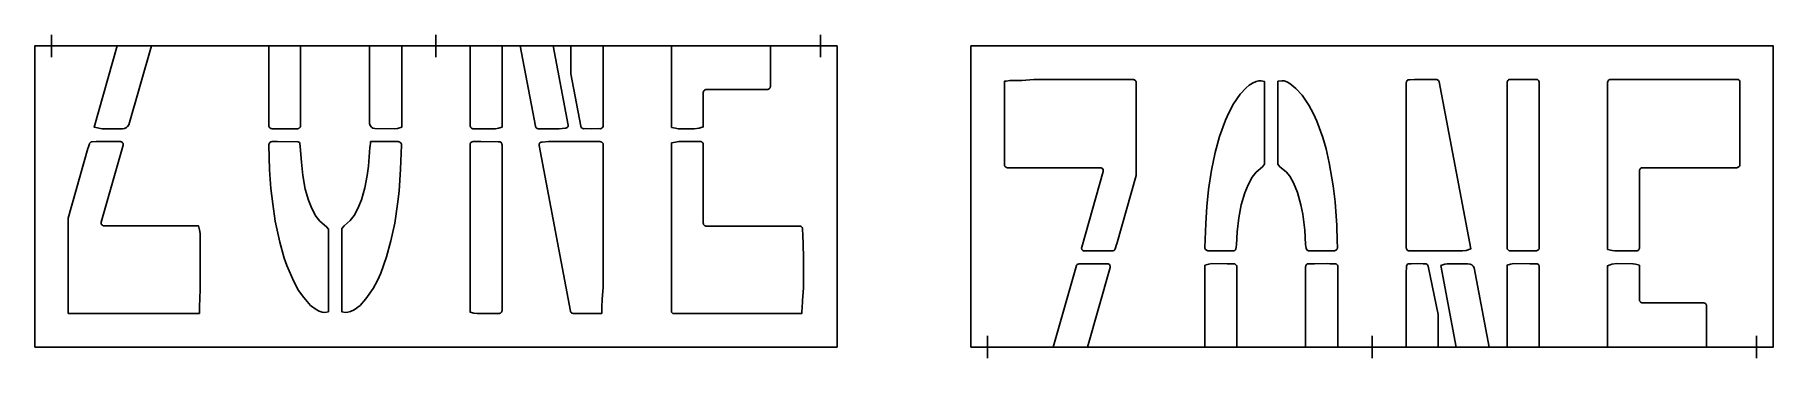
# Model space of a CAD drawing. Header units: inches. Extents: x 0 to 156, y -1 to 28.
import ezdxf

# ---------------------------------------------------------------- set-up
doc = ezdxf.new("R2010")
doc.units = ezdxf.units.IN
doc.header["$MEASUREMENT"] = 0
doc.layers.add('CUT', color=1, linetype='Continuous')
doc.layers.add('REG', color=5, linetype='Continuous')

msp = doc.modelspace()

# ---------------------------------------------------------------- linework, layer by layer
at = {"layer": 'CUT'}
for points in [[(8.44, 19.92), (8.31, 19.77), (8.22, 19.69), (8.06, 19.61), (7.87, 19.58), (6.06, 19.57), (5.32, 19.73), (7.39, 27), (10.46, 27)], [(21.06, 19.7), (21.03, 19.74), (21.01, 19.79), (21.01, 19.84), (21.01, 27), (23.86, 27), (23.86, 20.3), (23.85, 20.21), (23.85, 19.82), (23.84, 19.77), (23.82, 19.73), (23.79, 19.69), (23.77, 19.66), (23.74, 19.63), (23.7, 19.61), (23.65, 19.59), (23.61, 19.58), (23.01, 19.58), (22.05, 19.57), (21.73, 19.58), (21.28, 19.58), (21.23, 19.59), (21.18, 19.6), (21.13, 19.62), (21.09, 19.66)], [(32.93, 19.71), (32.56, 19.61), (32.28, 19.58), (30.53, 19.59), (30.35, 19.63), (30.21, 19.72), (30.11, 19.86), (30.04, 20.04), (30.04, 27), (32.93, 27)], [(41.93, 19.72), (41.61, 19.62), (41.33, 19.58), (39.89, 19.58), (39.32, 19.58), (39.28, 19.58), (39.24, 19.6), (39.2, 19.62), (39.16, 19.65), (39.13, 19.68), (39.11, 19.72), (39.09, 19.76), (39.08, 19.8), (39.07, 19.85), (39.07, 27), (41.93, 27)], [(44.96, 19.71), (44.93, 19.76), (44.92, 19.8), (43.56, 27), (46.52, 27), (47.86, 19.91), (47.86, 19.86), (47.85, 19.81), (47.83, 19.76), (47.8, 19.72), (47.77, 19.68), (47.72, 19.65), (47.68, 19.63), (47.59, 19.62), (47.05, 19.57), (45.79, 19.58), (45.21, 19.57), (45.16, 19.58), (45.11, 19.59), (45.06, 19.61), (45.02, 19.64), (44.99, 19.67)], [(51.01, 20.31), (50.99, 19.99), (51, 19.84), (50.99, 19.77), (50.95, 19.7), (50.9, 19.64), (50.84, 19.6), (50.77, 19.58), (50.59, 19.59), (49.93, 19.57), (49.45, 19.59), (49.25, 19.58), (49.18, 19.59), (49.12, 19.62), (49.07, 19.66), (49.02, 19.72), (49, 19.76), (48.99, 19.8), (48.11, 24.5), (48.11, 27), (51.01, 27)], [(66.01, 23.36), (66, 23.29), (65.99, 23.25), (65.97, 23.21), (65.94, 23.18), (65.91, 23.15), (65.84, 23.11), (65.79, 23.1), (65.76, 23.09), (60.27, 23.09), (60.21, 23.09), (60.16, 23.07), (60.09, 23.03), (60.04, 22.97), (60.01, 22.91), (59.99, 22.83), (59.99, 19.74), (59.62, 19.62), (59.18, 19.57), (57.73, 19.58), (57.5, 19.62), (57.14, 19.7), (57.14, 27), (66.01, 27)], [(87.5, 23.89), (88.58, 23.91), (89.64, 24), (97.98, 24), (98.07, 23.99), (98.55, 23.99), (98.6, 23.99), (98.65, 23.97), (98.7, 23.95), (98.75, 23.91), (98.78, 23.87), (98.8, 23.83), (98.82, 23.79), (98.83, 23.75), (98.83, 23.71), (98.83, 15.37), (97.1, 9.27), (97.07, 9.19), (96.95, 8.8), (96.93, 8.76), (96.91, 8.73), (96.88, 8.7), (96.85, 8.67), (96.81, 8.65), (96.77, 8.63), (96.7, 8.62), (94.18, 8.62), (94.14, 8.63), (94.1, 8.64), (94.06, 8.66), (94.02, 8.69), (93.99, 8.72), (93.97, 8.76), (93.95, 8.8), (93.94, 8.84), (93.94, 8.9), (93.95, 8.95), (95.87, 15.75), (95.88, 15.82), (95.87, 15.9), (95.83, 15.97), (95.78, 16.02), (95.74, 16.05), (95.7, 16.06), (95.66, 16.07), (95.62, 16.08), (87.29, 16.08), (87.21, 16.09), (87.15, 16.12), (87.1, 16.16), (87.06, 16.22), (87.03, 16.28), (87.02, 16.35), (87.02, 23.85), (87.17, 23.85)], [(105.03, 8.82), (105.01, 8.88), (105, 8.94), (105.07, 11.07), (105.17, 12.6), (105.33, 14.13), (105.6, 15.87), (105.93, 17.45), (106.32, 18.87), (106.85, 20.33), (107.14, 20.99), (107.58, 21.82), (108.17, 22.67), (108.69, 23.24), (108.97, 23.47), (109.27, 23.66), (109.59, 23.82), (109.83, 23.88), (110.05, 23.88), (110.35, 23.81), (110.35, 16.4), (110.16, 16.16), (109.6, 15.67), (109.24, 15.24), (108.88, 14.55), (108.58, 13.83), (108.26, 12.74), (108.05, 11.59), (107.91, 10.33), (107.85, 9.17), (107.8, 9), (107.78, 8.79), (107.77, 8.76), (107.75, 8.72), (107.72, 8.69), (107.69, 8.66), (107.65, 8.65), (107.6, 8.64), (107.26, 8.63), (105.8, 8.62), (105.72, 8.63), (105.31, 8.63), (105.26, 8.64), (105.2, 8.65), (105.15, 8.68), (105.1, 8.72), (105.06, 8.76)], [(114.04, 9.21), (113.98, 10.49), (113.79, 11.91), (113.62, 12.74), (113.31, 13.87), (112.96, 14.73), (112.63, 15.31), (112.3, 15.71), (111.73, 16.17), (111.55, 16.4), (111.55, 23.83), (111.89, 23.88), (112.11, 23.86), (112.34, 23.78), (112.61, 23.64), (113.17, 23.19), (113.73, 22.58), (114.34, 21.69), (114.76, 20.91), (115.04, 20.25), (115.58, 18.79), (115.87, 17.76), (116.16, 16.52), (116.51, 14.47), (116.69, 13.02), (116.84, 10.89), (116.88, 9.49), (116.91, 8.96), (116.9, 8.88), (116.88, 8.83), (116.86, 8.79), (116.83, 8.75), (116.8, 8.71), (116.76, 8.68), (116.72, 8.66), (116.68, 8.65), (116.62, 8.64), (116.2, 8.63), (116.11, 8.62), (114.31, 8.64), (114.24, 8.65), (114.18, 8.68), (114.14, 8.73), (114.1, 8.88), (114.07, 9.01)], [(123.11, 23.85), (123.15, 23.9), (123.19, 23.93), (123.23, 23.95), (123.28, 23.97), (123.39, 23.97), (123.81, 24), (125.18, 23.99), (125.75, 23.99), (125.8, 23.98), (125.87, 23.96), (125.91, 23.93), (125.95, 23.91), (125.99, 23.84), (126.02, 23.77), (128.85, 8.8), (128.45, 8.66), (128.11, 8.62), (123.77, 8.63), (123.71, 8.63), (123.33, 8.63), (123.27, 8.64), (123.21, 8.66), (123.16, 8.7), (123.12, 8.75), (123.09, 8.81), (123.08, 8.85), (123.07, 8.9), (123.07, 23.71), (123.08, 23.76), (123.09, 23.81)], [(134.85, 23.98), (134.89, 23.95), (134.92, 23.93), (134.95, 23.89), (134.98, 23.85), (135, 23.81), (135.01, 23.77), (135.01, 23.72), (135.01, 9.33), (135.01, 8.91), (135, 8.86), (134.99, 8.82), (134.97, 8.77), (134.94, 8.74), (134.91, 8.7), (134.87, 8.68), (134.83, 8.66), (134.78, 8.64), (134.74, 8.64), (133.06, 8.62), (132.83, 8.63), (132.36, 8.64), (132.31, 8.64), (132.27, 8.66), (132.23, 8.68), (132.2, 8.71), (132.17, 8.74), (132.14, 8.77), (132.12, 8.82), (132.11, 8.86), (132.11, 8.91), (132.11, 23.72), (132.11, 23.79), (132.14, 23.85), (132.18, 23.91), (132.23, 23.96), (132.3, 23.99), (132.38, 24), (134.75, 24), (134.8, 23.99)], [(141.14, 23.73), (141.15, 23.8), (141.18, 23.87), (141.22, 23.93), (141.28, 23.96), (141.34, 23.99), (141.41, 24), (152.79, 24), (152.85, 23.99), (152.9, 23.97), (152.94, 23.94), (152.97, 23.89), (152.99, 23.85), (153, 23.79), (153, 16.36), (152.99, 16.28), (152.96, 16.21), (152.92, 16.16), (152.86, 16.12), (152.8, 16.09), (152.73, 16.08), (144.26, 16.08), (144.22, 16.07), (144.17, 16.06), (144.13, 16.04), (144.09, 16.02), (144.05, 15.97), (144.02, 15.92), (144, 15.87), (143.99, 15.81), (143.99, 8.88), (143.98, 8.82), (143.96, 8.76), (143.92, 8.71), (143.87, 8.67), (143.8, 8.64), (143.74, 8.63), (141.78, 8.63), (141.54, 8.66), (141.14, 8.75)], [(4.92, 18.25), (4.94, 18.29), (4.97, 18.32), (5, 18.35), (5.03, 18.38), (5.07, 18.39), (5.11, 18.41), (5.15, 18.41), (5.51, 18.42), (5.73, 18.43), (7.33, 18.42), (7.35, 18.42), (7.68, 18.42), (7.75, 18.41), (7.79, 18.39), (7.84, 18.36), (7.87, 18.32), (7.9, 18.29), (7.92, 18.24), (7.93, 18.19), (7.93, 18.14), (7.92, 18.09), (5.96, 11.21), (5.95, 11.17), (5.95, 11.12), (5.95, 11.07), (5.97, 11.03), (6.01, 10.97), (6.07, 10.92), (6.14, 10.88), (6.21, 10.87), (14.68, 10.87), (14.79, 10.52), (14.83, 10.18), (14.83, 5.16), (14.77, 3.62), (14.77, 3.01), (3, 3.01), (3, 3.07), (3, 11.57), (4.77, 17.79), (4.8, 17.86), (4.9, 18.21)], [(21.12, 18.36), (21.18, 18.39), (21.23, 18.41), (21.28, 18.42), (21.7, 18.42), (21.79, 18.43), (23.61, 18.41), (23.66, 18.4), (23.71, 18.38), (23.75, 18.34), (23.78, 18.29), (23.79, 18.25), (23.83, 17.97), (23.92, 16.58), (24.05, 15.37), (24.27, 14.17), (24.55, 13.17), (24.85, 12.41), (25.22, 11.73), (25.58, 11.3), (26.18, 10.79), (26.35, 10.56), (26.35, 3.17), (26.02, 3.11), (25.79, 3.12), (25.51, 3.22), (25.24, 3.36), (24.75, 3.74), (24.13, 4.43), (23.68, 5.06), (23.24, 5.88), (22.62, 7.3), (22.38, 7.98), (21.98, 9.41), (21.58, 11.3), (21.35, 12.83), (21.19, 14.22), (21.07, 15.88), (21, 18.11), (21, 18.16), (21.02, 18.22), (21.04, 18.27), (21.08, 18.32)], [(32.22, 18.42), (32.61, 18.42), (32.68, 18.41), (32.74, 18.39), (32.8, 18.35), (32.84, 18.3), (32.88, 18.24), (32.9, 18.18), (32.91, 18.11), (32.83, 15.95), (32.69, 13.99), (32.55, 12.8), (32.3, 11.1), (31.96, 9.52), (31.57, 8.1), (31.04, 6.64), (30.75, 5.97), (30.36, 5.25), (29.71, 4.31), (29.19, 3.74), (28.65, 3.34), (28.33, 3.19), (28.09, 3.12), (27.87, 3.11), (27.55, 3.17), (27.55, 10.62), (27.76, 10.86), (28.31, 11.36), (28.66, 11.8), (29, 12.43), (29.31, 13.19), (29.61, 14.28), (29.83, 15.37), (29.94, 16.21), (30.06, 17.89), (30.1, 18.03), (30.12, 18.27), (30.13, 18.42), (30.28, 18.42), (30.62, 18.42), (30.65, 18.42), (32.15, 18.43)], [(41.59, 18.41), (41.71, 18.4), (41.77, 18.39), (41.81, 18.36), (41.85, 18.33), (41.88, 18.28), (41.91, 18.23), (41.92, 18.18), (41.93, 18.13), (41.93, 3.27), (41.92, 3.23), (41.91, 3.18), (41.89, 3.14), (41.86, 3.1), (41.83, 3.07), (41.79, 3.05), (41.75, 3.03), (41.7, 3.01), (41.66, 3.01), (41.13, 3.01), (39.69, 3.01), (39.41, 3.05), (39.07, 3.13), (39.07, 18.15), (39.08, 18.21), (39.1, 18.28), (39.14, 18.33), (39.19, 18.38), (39.26, 18.41), (39.34, 18.43), (39.88, 18.42), (40.03, 18.43)], [(45.33, 18.32), (45.37, 18.35), (45.41, 18.37), (45.52, 18.38), (46.11, 18.43), (50.35, 18.42), (50.4, 18.42), (50.74, 18.42), (50.78, 18.41), (50.82, 18.4), (50.86, 18.38), (50.89, 18.36), (50.95, 18.31), (50.97, 18.28), (50.99, 18.24), (51, 18.19), (51, 18.15), (51.01, 17.66), (51.01, 17.48), (51.01, 5.36), (50.92, 4.26), (50.9, 3.62), (50.88, 3.01), (48.3, 3.02), (48.22, 3.04), (48.16, 3.07), (48.11, 3.12), (48.07, 3.19), (48.06, 3.23), (45.25, 18.07), (45.25, 18.12), (45.25, 18.16), (45.26, 18.21), (45.28, 18.25), (45.3, 18.29)], [(59.77, 18.42), (59.82, 18.41), (59.86, 18.39), (59.9, 18.36), (59.92, 18.33), (59.95, 18.3), (59.97, 18.26), (59.99, 18.21), (59.99, 18.17), (59.99, 11.11), (60, 11.05), (60.02, 11), (60.05, 10.95), (60.09, 10.91), (60.12, 10.88), (60.17, 10.86), (60.22, 10.85), (60.26, 10.84), (68.63, 10.84), (68.7, 10.83), (68.76, 10.81), (68.81, 10.77), (68.85, 10.72), (68.88, 10.67), (68.88, 10.57), (68.89, 10.44), (68.92, 10.15), (68.97, 8.1), (68.97, 5.35), (68.96, 4.89), (68.88, 4.2), (68.86, 3.44), (68.84, 3.3), (68.83, 3), (57.33, 3), (57.29, 3), (57.26, 3.02), (57.22, 3.04), (57.2, 3.06), (57.17, 3.09), (57.15, 3.12), (57.14, 3.16), (57.14, 3.2), (57.14, 18.31), (57.5, 18.38), (57.78, 18.42), (59.73, 18.42)], [(93.59, 7.43), (93.63, 7.44), (93.71, 7.46), (93.97, 7.46), (94.04, 7.47), (96.25, 7.47), (96.3, 7.46), (96.35, 7.45), (96.39, 7.42), (96.43, 7.39), (96.46, 7.35), (96.48, 7.31), (96.5, 7.26), (96.5, 7.21), (96.49, 7.14), (94.46, 0), (91.39, 0), (93.47, 7.3), (93.49, 7.33), (93.52, 7.37), (93.55, 7.4)], [(105.01, 7.34), (105.35, 7.44), (105.63, 7.48), (107.01, 7.47), (107.63, 7.47), (107.68, 7.46), (107.72, 7.44), (107.76, 7.41), (107.79, 7.38), (107.82, 7.34), (107.84, 7.3), (107.86, 7.26), (107.86, 7.21), (107.86, 0), (105.01, 0)], [(114.15, 7.42), (114.19, 7.45), (114.24, 7.46), (114.29, 7.47), (114.84, 7.47), (115.99, 7.48), (116.21, 7.47), (116.69, 7.47), (116.73, 7.46), (116.77, 7.45), (116.81, 7.43), (116.85, 7.4), (116.88, 7.37), (116.9, 7.33), (116.92, 7.29), (116.93, 7.25), (116.93, 7.21), (116.93, 0), (114.04, 0), (114.04, 7.22), (114.05, 7.26), (114.06, 7.31), (114.08, 7.35), (114.11, 7.39)], [(123.25, 7.45), (123.31, 7.47), (123.5, 7.46), (124.05, 7.48), (124.58, 7.47), (124.79, 7.47), (124.85, 7.46), (124.91, 7.44), (124.95, 7.4), (124.99, 7.36), (125.02, 7.31), (125.04, 7.25), (125.93, 2.91), (125.93, 0), (123.07, 0), (123.07, 6.78), (123.09, 7.06), (123.08, 7.24), (123.09, 7.28), (123.11, 7.33), (123.15, 7.38), (123.19, 7.42)], [(126.18, 7.3), (126.53, 7.43), (126.75, 7.47), (128.61, 7.47), (128.8, 7.44), (128.96, 7.37), (129.08, 7.25), (129.17, 7.09), (130.52, 0), (127.56, 0)], [(134.89, 7.42), (134.93, 7.4), (134.96, 7.36), (134.98, 7.32), (135, 7.28), (135.01, 7.24), (135.01, 0), (132.11, 0), (132.11, 7.33), (132.43, 7.44), (132.72, 7.48), (134.15, 7.47), (134.77, 7.47), (134.81, 7.46), (134.85, 7.45)], [(149.87, 3.93), (149.92, 3.9), (149.96, 3.85), (149.98, 3.82), (150, 3.78), (150.01, 3.74), (150.01, 3.7), (150.01, 0), (141.14, 0), (141.14, 7.29), (141.36, 7.37), (141.52, 7.44), (141.96, 7.48), (143.41, 7.47), (143.64, 7.43), (143.99, 7.33), (143.99, 4.24), (144, 4.19), (144.01, 4.15), (144.03, 4.11), (144.06, 4.07), (144.08, 4.04), (144.12, 4.01), (144.15, 3.99), (144.19, 3.98), (144.24, 3.96), (144.29, 3.96), (149.76, 3.96), (149.81, 3.95)]]:
    msp.add_lwpolyline(points, close=True, dxfattribs=at)
at = {"layer": 'REG'}
for points in [[(0, 0), (72, 0), (72, 27), (0, 27)], [(84, 0), (156, 0), (156, 27), (84, 27)]]:
    msp.add_lwpolyline(points, close=True, dxfattribs=at)
for points in [[(0.5, 27), (2.5, 27)], [(1.5, 26), (1.5, 28)], [(35, 27), (37, 27)], [(36, 26), (36, 28)], [(69.5, 27), (71.5, 27)], [(70.5, 26), (70.5, 28)], [(84.5, 0), (86.5, 0)], [(85.5, -1), (85.5, 1)], [(119, 0), (121, 0)], [(120, -1), (120, 1)], [(153.5, 0), (155.5, 0)], [(154.5, -1), (154.5, 1)]]:
    msp.add_lwpolyline(points, dxfattribs=at)

doc.saveas('drawing.dxf')
